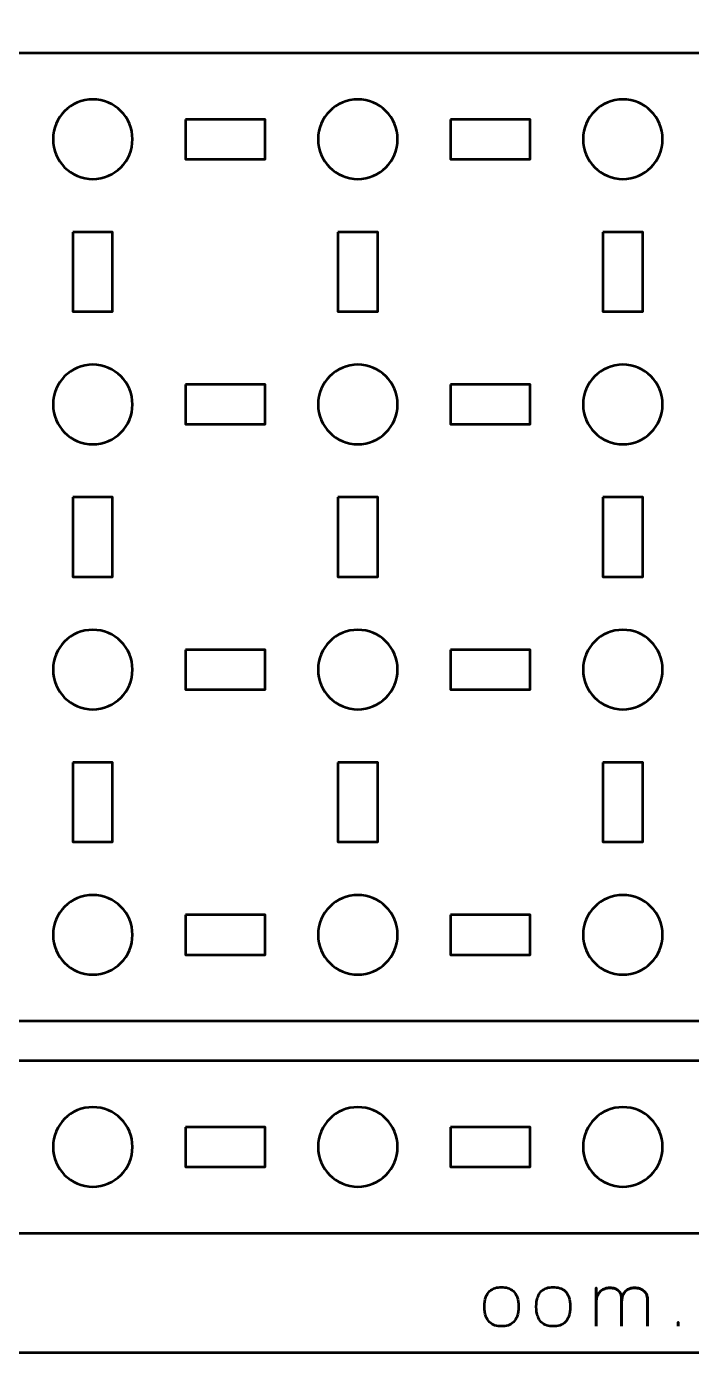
# Model space of a CAD drawing. Header units: centimetres. Extents: x -21 to 0, y -29.7 to 0.
# Drawn here: x -10 to -4.98, y -29.7 to -19.7 of the extents above; entities that cross this region are included whole.
import ezdxf

# ---------------------------------------------------------------- set-up
doc = ezdxf.new("R2010")
doc.units = ezdxf.units.CM
doc.header["$MEASUREMENT"] = 0
doc.layers.add('Layer 1', color=7, linetype='Continuous')

msp = doc.modelspace()

# ---------------------------------------------------------------- linework, layer by layer
at = {"layer": 'Layer 1', "color": 22, "lineweight": 53}
msp.add_open_spline([(-21.00003, -29.19996), (-21.00003, -29.19996), (-21.00003, -0.49992), (-21.00003, -0.49992), (-21.00003, -0.49992), (-21.00003, -0.22295), (-20.77694, 0.00004), (-20.49994, 0.00004), (-20.49994, 0.00004), (-20.49994, 0.00004), (-0.50008, 0.00004), (-0.50008, 0.00004), (-0.50008, 0.00004), (-0.22294, 0.00004), (0.00002, -0.22295), (0.00002, -0.49992), (0.00002, -0.49992), (0.00002, -0.49992), (0.00002, -29.19996), (0.00002, -29.19996), (0.00002, -29.19996), (0.00002, -29.47696), (-0.22294, -29.70005), (-0.50008, -29.70005), (-0.50008, -29.70005), (-0.50008, -29.70005), (-20.49994, -29.70005), (-20.49994, -29.70005), (-20.49994, -29.70005), (-20.77694, -29.70005), (-21.00003, -29.47696), (-21.00003, -29.19996)], degree=3, knots=[0, 0, 0, 0, 0.125, 0.125, 0.125, 0.125, 0.25, 0.25, 0.25, 0.25, 0.375, 0.375, 0.375, 0.375, 0.5, 0.5, 0.5, 0.5, 0.625, 0.625, 0.625, 0.625, 0.75, 0.75, 0.75, 0.75, 0.875, 0.875, 0.875, 0.875, 1, 1, 1, 1], dxfattribs=at)
at = {"layer": 'Layer 1', "color": 2, "lineweight": 53}
for points in [[(-19.64997, -19.90001), (-19.64997, -19.90001), (-1.35007, -19.90001), (-1.35007, -19.90001), (-1.35007, -19.90001), (-1.07307, -19.90001), (-0.84997, -20.1231), (-0.84997, -20.4001), (-0.84997, -20.4001), (-0.84997, -20.4001), (-0.84997, -26.70007), (-0.84997, -26.70007), (-0.84997, -26.70007), (-0.84997, -26.97704), (-1.07307, -27.20003), (-1.35007, -27.20003), (-1.35007, -27.20003), (-1.35007, -27.20003), (-19.64997, -27.20003), (-19.64997, -27.20003), (-19.64997, -27.20003), (-19.92697, -27.20003), (-20.15006, -26.97704), (-20.15006, -26.70007), (-20.15006, -26.70007), (-20.15006, -26.70007), (-20.15006, -20.4001), (-20.15006, -20.4001), (-20.15006, -20.4001), (-20.15006, -20.1231), (-19.92697, -19.90001), (-19.64997, -19.90001)], [(-19.65, -27.50001), (-19.65, -27.50001), (-1.35007, -27.50001), (-1.35007, -27.50001), (-1.35007, -27.50001), (-1.07307, -27.50001), (-0.84997, -27.7231), (-0.84997, -28.0001), (-0.84997, -28.0001), (-0.84997, -28.0001), (-0.84997, -28.30011), (-0.84997, -28.30011), (-0.84997, -28.30011), (-0.84997, -28.57707), (-1.07307, -28.80003), (-1.35007, -28.80003), (-1.35007, -28.80003), (-1.35007, -28.80003), (-19.65, -28.80003), (-19.65, -28.80003), (-19.65, -28.80003), (-19.927, -28.80003), (-20.15009, -28.57707), (-20.15009, -28.30011), (-20.15009, -28.30011), (-20.15009, -28.30011), (-20.15009, -28.0001), (-20.15009, -28.0001), (-20.15009, -28.0001), (-20.15009, -27.7231), (-19.927, -27.50001), (-19.65, -27.50001)]]:
    msp.add_open_spline(points, degree=3, knots=[0, 0, 0, 0, 0.125, 0.125, 0.125, 0.125, 0.25, 0.25, 0.25, 0.25, 0.375, 0.375, 0.375, 0.375, 0.5, 0.5, 0.5, 0.5, 0.625, 0.625, 0.625, 0.625, 0.75, 0.75, 0.75, 0.75, 0.875, 0.875, 0.875, 0.875, 1, 1, 1, 1], dxfattribs=at)
at = {"layer": 'Layer 1', "lineweight": 53}
for points in [[(-9.20007, -20.55004), (-9.20007, -20.71581), (-9.3344, -20.85004), (-9.50003, -20.85004), (-9.50003, -20.85004), (-9.66569, -20.85004), (-9.80003, -20.71581), (-9.80003, -20.55004), (-9.80003, -20.55004), (-9.80003, -20.38437), (-9.66569, -20.25003), (-9.50003, -20.25003), (-9.50003, -20.25003), (-9.3344, -20.25003), (-9.20007, -20.38437), (-9.20007, -20.55004)], [(-7.19996, -20.55004), (-7.19996, -20.71581), (-7.33434, -20.85004), (-7.49997, -20.85004), (-7.49997, -20.85004), (-7.66574, -20.85004), (-7.79997, -20.71581), (-7.79997, -20.55004), (-7.79997, -20.55004), (-7.79997, -20.38437), (-7.66574, -20.25003), (-7.49997, -20.25003), (-7.49997, -20.25003), (-7.33434, -20.25003), (-7.19996, -20.38437), (-7.19996, -20.55004)], [(-5.20003, -20.55004), (-5.20003, -20.71581), (-5.33437, -20.85004), (-5.50003, -20.85004), (-5.50003, -20.85004), (-5.66566, -20.85004), (-5.80004, -20.71581), (-5.80004, -20.55004), (-5.80004, -20.55004), (-5.80004, -20.38437), (-5.66566, -20.25003), (-5.50003, -20.25003), (-5.50003, -20.25003), (-5.33437, -20.25003), (-5.20003, -20.38437), (-5.20003, -20.55004)], [(-8.80002, -20.4001), (-8.80002, -20.4001), (-8.20002, -20.4001), (-8.20002, -20.4001), (-8.20002, -20.4001), (-8.20002, -20.4001), (-8.20002, -20.70011), (-8.20002, -20.70011), (-8.20002, -20.70011), (-8.20002, -20.70011), (-8.80002, -20.70011), (-8.80002, -20.70011), (-8.80002, -20.70011), (-8.80002, -20.70011), (-8.80002, -20.4001), (-8.80002, -20.4001)], [(-6.80006, -20.4001), (-6.80006, -20.4001), (-6.20005, -20.4001), (-6.20005, -20.4001), (-6.20005, -20.4001), (-6.20005, -20.4001), (-6.20005, -20.70011), (-6.20005, -20.70011), (-6.20005, -20.70011), (-6.20005, -20.70011), (-6.80006, -20.70011), (-6.80006, -20.70011), (-6.80006, -20.70011), (-6.80006, -20.70011), (-6.80006, -20.4001), (-6.80006, -20.4001)], [(-9.64996, -21.25005), (-9.64996, -21.25005), (-9.34996, -21.25005), (-9.34996, -21.25005), (-9.34996, -21.25005), (-9.34996, -21.25005), (-9.34996, -21.85006), (-9.34996, -21.85006), (-9.34996, -21.85006), (-9.34996, -21.85006), (-9.64996, -21.85006), (-9.64996, -21.85006), (-9.64996, -21.85006), (-9.64996, -21.85006), (-9.64996, -21.25005), (-9.64996, -21.25005)], [(-7.65004, -21.25005), (-7.65004, -21.25005), (-7.35004, -21.25005), (-7.35004, -21.25005), (-7.35004, -21.25005), (-7.35004, -21.25005), (-7.35004, -21.85006), (-7.35004, -21.85006), (-7.35004, -21.85006), (-7.35004, -21.85006), (-7.65004, -21.85006), (-7.65004, -21.85006), (-7.65004, -21.85006), (-7.65004, -21.85006), (-7.65004, -21.25005), (-7.65004, -21.25005)], [(-5.65011, -21.25005), (-5.65011, -21.25005), (-5.3501, -21.25005), (-5.3501, -21.25005), (-5.3501, -21.25005), (-5.3501, -21.25005), (-5.3501, -21.85006), (-5.3501, -21.85006), (-5.3501, -21.85006), (-5.3501, -21.85006), (-5.65011, -21.85006), (-5.65011, -21.85006), (-5.65011, -21.85006), (-5.65011, -21.85006), (-5.65011, -21.25005), (-5.65011, -21.25005)], [(-9.20007, -22.55011), (-9.20007, -22.71574), (-9.3344, -22.85011), (-9.50003, -22.85011), (-9.50003, -22.85011), (-9.66569, -22.85011), (-9.80003, -22.71574), (-9.80003, -22.55011), (-9.80003, -22.55011), (-9.80003, -22.38434), (-9.66569, -22.25011), (-9.50003, -22.25011), (-9.50003, -22.25011), (-9.3344, -22.25011), (-9.20007, -22.38434), (-9.20007, -22.55011)], [(-7.19996, -22.55011), (-7.19996, -22.71574), (-7.33434, -22.85011), (-7.49997, -22.85011), (-7.49997, -22.85011), (-7.66574, -22.85011), (-7.79997, -22.71574), (-7.79997, -22.55011), (-7.79997, -22.55011), (-7.79997, -22.38434), (-7.66574, -22.25011), (-7.49997, -22.25011), (-7.49997, -22.25011), (-7.33434, -22.25011), (-7.19996, -22.38434), (-7.19996, -22.55011)], [(-5.20003, -22.55011), (-5.20003, -22.71574), (-5.33437, -22.85011), (-5.50003, -22.85011), (-5.50003, -22.85011), (-5.66566, -22.85011), (-5.80004, -22.71574), (-5.80004, -22.55011), (-5.80004, -22.55011), (-5.80004, -22.38434), (-5.66566, -22.25011), (-5.50003, -22.25011), (-5.50003, -22.25011), (-5.33437, -22.25011), (-5.20003, -22.38434), (-5.20003, -22.55011)], [(-8.80002, -22.40004), (-8.80002, -22.40004), (-8.20002, -22.40004), (-8.20002, -22.40004), (-8.20002, -22.40004), (-8.20002, -22.40004), (-8.20002, -22.70004), (-8.20002, -22.70004), (-8.20002, -22.70004), (-8.20002, -22.70004), (-8.80002, -22.70004), (-8.80002, -22.70004), (-8.80002, -22.70004), (-8.80002, -22.70004), (-8.80002, -22.40004), (-8.80002, -22.40004)], [(-6.80006, -22.40004), (-6.80006, -22.40004), (-6.20005, -22.40004), (-6.20005, -22.40004), (-6.20005, -22.40004), (-6.20005, -22.40004), (-6.20005, -22.70004), (-6.20005, -22.70004), (-6.20005, -22.70004), (-6.20005, -22.70004), (-6.80006, -22.70004), (-6.80006, -22.70004), (-6.80006, -22.70004), (-6.80006, -22.70004), (-6.80006, -22.40004), (-6.80006, -22.40004)], [(-9.64996, -23.25002), (-9.64996, -23.25002), (-9.34996, -23.25002), (-9.34996, -23.25002), (-9.34996, -23.25002), (-9.34996, -23.25002), (-9.34996, -23.85001), (-9.34996, -23.85001), (-9.34996, -23.85001), (-9.34996, -23.85001), (-9.64996, -23.85001), (-9.64996, -23.85001), (-9.64996, -23.85001), (-9.64996, -23.85001), (-9.64996, -23.25002), (-9.64996, -23.25002)], [(-7.65004, -23.25002), (-7.65004, -23.25002), (-7.35004, -23.25002), (-7.35004, -23.25002), (-7.35004, -23.25002), (-7.35004, -23.25002), (-7.35004, -23.85001), (-7.35004, -23.85001), (-7.35004, -23.85001), (-7.35004, -23.85001), (-7.65004, -23.85001), (-7.65004, -23.85001), (-7.65004, -23.85001), (-7.65004, -23.85001), (-7.65004, -23.25002), (-7.65004, -23.25002)], [(-5.65011, -23.25002), (-5.65011, -23.25002), (-5.3501, -23.25002), (-5.3501, -23.25002), (-5.3501, -23.25002), (-5.3501, -23.25002), (-5.3501, -23.85001), (-5.3501, -23.85001), (-5.3501, -23.85001), (-5.3501, -23.85001), (-5.65011, -23.85001), (-5.65011, -23.85001), (-5.65011, -23.85001), (-5.65011, -23.85001), (-5.65011, -23.25002), (-5.65011, -23.25002)], [(-9.20007, -24.55003), (-9.20007, -24.7157), (-9.3344, -24.85003), (-9.50003, -24.85003), (-9.50003, -24.85003), (-9.66569, -24.85003), (-9.80003, -24.7157), (-9.80003, -24.55003), (-9.80003, -24.55003), (-9.80003, -24.3844), (-9.66569, -24.25003), (-9.50003, -24.25003), (-9.50003, -24.25003), (-9.3344, -24.25003), (-9.20007, -24.3844), (-9.20007, -24.55003)], [(-7.19996, -24.55003), (-7.19996, -24.7157), (-7.33434, -24.85003), (-7.49997, -24.85003), (-7.49997, -24.85003), (-7.66574, -24.85003), (-7.79997, -24.7157), (-7.79997, -24.55003), (-7.79997, -24.55003), (-7.79997, -24.3844), (-7.66574, -24.25003), (-7.49997, -24.25003), (-7.49997, -24.25003), (-7.33434, -24.25003), (-7.19996, -24.3844), (-7.19996, -24.55003)], [(-5.20003, -24.55003), (-5.20003, -24.7157), (-5.33437, -24.85003), (-5.50003, -24.85003), (-5.50003, -24.85003), (-5.66566, -24.85003), (-5.80004, -24.7157), (-5.80004, -24.55003), (-5.80004, -24.55003), (-5.80004, -24.3844), (-5.66566, -24.25003), (-5.50003, -24.25003), (-5.50003, -24.25003), (-5.33437, -24.25003), (-5.20003, -24.3844), (-5.20003, -24.55003)], [(-8.80002, -24.39996), (-8.80002, -24.39996), (-8.20002, -24.39996), (-8.20002, -24.39996), (-8.20002, -24.39996), (-8.20002, -24.39996), (-8.20002, -24.69996), (-8.20002, -24.69996), (-8.20002, -24.69996), (-8.20002, -24.69996), (-8.80002, -24.69996), (-8.80002, -24.69996), (-8.80002, -24.69996), (-8.80002, -24.69996), (-8.80002, -24.39996), (-8.80002, -24.39996)], [(-6.80006, -24.39996), (-6.80006, -24.39996), (-6.20005, -24.39996), (-6.20005, -24.39996), (-6.20005, -24.39996), (-6.20005, -24.39996), (-6.20005, -24.69996), (-6.20005, -24.69996), (-6.20005, -24.69996), (-6.20005, -24.69996), (-6.80006, -24.69996), (-6.80006, -24.69996), (-6.80006, -24.69996), (-6.80006, -24.69996), (-6.80006, -24.39996), (-6.80006, -24.39996)], [(-9.64996, -25.25008), (-9.64996, -25.25008), (-9.34996, -25.25008), (-9.34996, -25.25008), (-9.34996, -25.25008), (-9.34996, -25.25008), (-9.34996, -25.85009), (-9.34996, -25.85009), (-9.34996, -25.85009), (-9.34996, -25.85009), (-9.64996, -25.85009), (-9.64996, -25.85009), (-9.64996, -25.85009), (-9.64996, -25.85009), (-9.64996, -25.25008), (-9.64996, -25.25008)], [(-7.65004, -25.25008), (-7.65004, -25.25008), (-7.35004, -25.25008), (-7.35004, -25.25008), (-7.35004, -25.25008), (-7.35004, -25.25008), (-7.35004, -25.85009), (-7.35004, -25.85009), (-7.35004, -25.85009), (-7.35004, -25.85009), (-7.65004, -25.85009), (-7.65004, -25.85009), (-7.65004, -25.85009), (-7.65004, -25.85009), (-7.65004, -25.25008), (-7.65004, -25.25008)], [(-5.65011, -25.25008), (-5.65011, -25.25008), (-5.3501, -25.25008), (-5.3501, -25.25008), (-5.3501, -25.25008), (-5.3501, -25.25008), (-5.3501, -25.85009), (-5.3501, -25.85009), (-5.3501, -25.85009), (-5.3501, -25.85009), (-5.65011, -25.85009), (-5.65011, -25.85009), (-5.65011, -25.85009), (-5.65011, -25.85009), (-5.65011, -25.25008), (-5.65011, -25.25008)], [(-9.20007, -26.55), (-9.20007, -26.71577), (-9.3344, -26.85), (-9.50003, -26.85), (-9.50003, -26.85), (-9.66569, -26.85), (-9.80003, -26.71577), (-9.80003, -26.55), (-9.80003, -26.55), (-9.80003, -26.38433), (-9.66569, -26.25), (-9.50003, -26.25), (-9.50003, -26.25), (-9.3344, -26.25), (-9.20007, -26.38433), (-9.20007, -26.55)], [(-7.19996, -26.55), (-7.19996, -26.71577), (-7.33434, -26.85), (-7.49997, -26.85), (-7.49997, -26.85), (-7.66574, -26.85), (-7.79997, -26.71577), (-7.79997, -26.55), (-7.79997, -26.55), (-7.79997, -26.38433), (-7.66574, -26.25), (-7.49997, -26.25), (-7.49997, -26.25), (-7.33434, -26.25), (-7.19996, -26.38433), (-7.19996, -26.55)], [(-5.20003, -26.55), (-5.20003, -26.71577), (-5.33437, -26.85), (-5.50003, -26.85), (-5.50003, -26.85), (-5.66566, -26.85), (-5.80004, -26.71577), (-5.80004, -26.55), (-5.80004, -26.55), (-5.80004, -26.38433), (-5.66566, -26.25), (-5.50003, -26.25), (-5.50003, -26.25), (-5.33437, -26.25), (-5.20003, -26.38433), (-5.20003, -26.55)], [(-8.80002, -26.40007), (-8.80002, -26.40007), (-8.20002, -26.40007), (-8.20002, -26.40007), (-8.20002, -26.40007), (-8.20002, -26.40007), (-8.20002, -26.70007), (-8.20002, -26.70007), (-8.20002, -26.70007), (-8.20002, -26.70007), (-8.80002, -26.70007), (-8.80002, -26.70007), (-8.80002, -26.70007), (-8.80002, -26.70007), (-8.80002, -26.40007), (-8.80002, -26.40007)], [(-6.80006, -26.40007), (-6.80006, -26.40007), (-6.20005, -26.40007), (-6.20005, -26.40007), (-6.20005, -26.40007), (-6.20005, -26.40007), (-6.20005, -26.70007), (-6.20005, -26.70007), (-6.20005, -26.70007), (-6.20005, -26.70007), (-6.80006, -26.70007), (-6.80006, -26.70007), (-6.80006, -26.70007), (-6.80006, -26.70007), (-6.80006, -26.40007), (-6.80006, -26.40007)], [(-9.20008, -28.15003), (-9.20008, -28.31581), (-9.33442, -28.45004), (-9.50005, -28.45004), (-9.50005, -28.45004), (-9.66571, -28.45004), (-9.80005, -28.31581), (-9.80005, -28.15003), (-9.80005, -28.15003), (-9.80005, -27.98437), (-9.66571, -27.85003), (-9.50005, -27.85003), (-9.50005, -27.85003), (-9.33442, -27.85003), (-9.20008, -27.98437), (-9.20008, -28.15003)], [(-7.19997, -28.15003), (-7.19997, -28.31581), (-7.33435, -28.45004), (-7.49998, -28.45004), (-7.49998, -28.45004), (-7.66575, -28.45004), (-7.79998, -28.31581), (-7.79998, -28.15003), (-7.79998, -28.15003), (-7.79998, -27.98437), (-7.66575, -27.85003), (-7.49998, -27.85003), (-7.49998, -27.85003), (-7.33435, -27.85003), (-7.19997, -27.98437), (-7.19997, -28.15003)], [(-5.20004, -28.15003), (-5.20004, -28.31581), (-5.33438, -28.45004), (-5.50004, -28.45004), (-5.50004, -28.45004), (-5.66567, -28.45004), (-5.80005, -28.31581), (-5.80005, -28.15003), (-5.80005, -28.15003), (-5.80005, -27.98437), (-5.66567, -27.85003), (-5.50004, -27.85003), (-5.50004, -27.85003), (-5.33438, -27.85003), (-5.20004, -27.98437), (-5.20004, -28.15003)], [(-8.80003, -28.0001), (-8.80003, -28.0001), (-8.20003, -28.0001), (-8.20003, -28.0001), (-8.20003, -28.0001), (-8.20003, -28.0001), (-8.20003, -28.30011), (-8.20003, -28.30011), (-8.20003, -28.30011), (-8.20003, -28.30011), (-8.80003, -28.30011), (-8.80003, -28.30011), (-8.80003, -28.30011), (-8.80003, -28.30011), (-8.80003, -28.0001), (-8.80003, -28.0001)], [(-6.80007, -28.0001), (-6.80007, -28.0001), (-6.20006, -28.0001), (-6.20006, -28.0001), (-6.20006, -28.0001), (-6.20006, -28.0001), (-6.20006, -28.30011), (-6.20006, -28.30011), (-6.20006, -28.30011), (-6.20006, -28.30011), (-6.80007, -28.30011), (-6.80007, -28.30011), (-6.80007, -28.30011), (-6.80007, -28.30011), (-6.80007, -28.0001), (-6.80007, -28.0001)]]:
    msp.add_open_spline(points, degree=3, knots=[0, 0, 0, 0, 0.25, 0.25, 0.25, 0.25, 0.5, 0.5, 0.5, 0.5, 0.75, 0.75, 0.75, 0.75, 1, 1, 1, 1], dxfattribs=at)
at = {"layer": 'Layer 1', "color": 30, "lineweight": 53}
for points, knots in [([(-6.41595, -29.50247), (-6.39817, -29.50256), (-6.38162, -29.50031), (-6.36619, -29.49551), (-6.36619, -29.49551), (-6.35076, -29.49071), (-6.33712, -29.48271), (-6.32545, -29.47152), (-6.32545, -29.47152), (-6.31369, -29.46033), (-6.30457, -29.44518), (-6.29789, -29.42599), (-6.29789, -29.42599), (-6.29131, -29.40689), (-6.28792, -29.38309), (-6.28782, -29.35459), (-6.28782, -29.35459), (-6.28792, -29.32618), (-6.29131, -29.30247), (-6.29789, -29.28347), (-6.29789, -29.28347), (-6.30457, -29.26446), (-6.31369, -29.24932), (-6.32545, -29.23812), (-6.32545, -29.23812), (-6.33712, -29.22702), (-6.35076, -29.21903), (-6.36619, -29.21423), (-6.36619, -29.21423), (-6.38162, -29.20943), (-6.39817, -29.20717), (-6.41595, -29.20727), (-6.41595, -29.20727), (-6.43354, -29.20717), (-6.4501, -29.20943), (-6.46553, -29.21423), (-6.46553, -29.21423), (-6.48096, -29.21903), (-6.4945, -29.22702), (-6.50626, -29.23812), (-6.50626, -29.23812), (-6.51802, -29.24932), (-6.52724, -29.26446), (-6.53392, -29.28347), (-6.53392, -29.28347), (-6.5406, -29.30247), (-6.54399, -29.32618), (-6.54408, -29.35459), (-6.54408, -29.35459), (-6.54399, -29.38309), (-6.5406, -29.40689), (-6.53392, -29.42599), (-6.53392, -29.42599), (-6.52724, -29.44518), (-6.51802, -29.46033), (-6.50626, -29.47152), (-6.50626, -29.47152), (-6.4945, -29.48271), (-6.48096, -29.49071), (-6.46553, -29.49551), (-6.46553, -29.49551), (-6.4501, -29.50031), (-6.43354, -29.50256), (-6.41595, -29.50247)], [0, 0, 0, 0, 0.0625, 0.0625, 0.0625, 0.0625, 0.125, 0.125, 0.125, 0.125, 0.1875, 0.1875, 0.1875, 0.1875, 0.25, 0.25, 0.25, 0.25, 0.3125, 0.3125, 0.3125, 0.3125, 0.375, 0.375, 0.375, 0.375, 0.4375, 0.4375, 0.4375, 0.4375, 0.5, 0.5, 0.5, 0.5, 0.5625, 0.5625, 0.5625, 0.5625, 0.625, 0.625, 0.625, 0.625, 0.6875, 0.6875, 0.6875, 0.6875, 0.75, 0.75, 0.75, 0.75, 0.8125, 0.8125, 0.8125, 0.8125, 0.875, 0.875, 0.875, 0.875, 0.9375, 0.9375, 0.9375, 0.9375, 1, 1, 1, 1]), ([(-6.41595, -29.50247), (-6.39817, -29.50256), (-6.38162, -29.50031), (-6.36619, -29.49551), (-6.36619, -29.49551), (-6.35076, -29.49071), (-6.33712, -29.48271), (-6.32545, -29.47152), (-6.32545, -29.47152), (-6.31369, -29.46033), (-6.30457, -29.44518), (-6.29789, -29.42599), (-6.29789, -29.42599), (-6.29131, -29.40689), (-6.28792, -29.38309), (-6.28782, -29.35459), (-6.28782, -29.35459), (-6.28792, -29.32618), (-6.29131, -29.30247), (-6.29789, -29.28347), (-6.29789, -29.28347), (-6.30457, -29.26446), (-6.31369, -29.24932), (-6.32545, -29.23812), (-6.32545, -29.23812), (-6.33712, -29.22702), (-6.35076, -29.21903), (-6.36619, -29.21423), (-6.36619, -29.21423), (-6.38162, -29.20943), (-6.39817, -29.20717), (-6.41595, -29.20727), (-6.41595, -29.20727), (-6.43354, -29.20717), (-6.4501, -29.20943), (-6.46553, -29.21423), (-6.46553, -29.21423), (-6.48096, -29.21903), (-6.4945, -29.22702), (-6.50626, -29.23812), (-6.50626, -29.23812), (-6.51802, -29.24932), (-6.52724, -29.26446), (-6.53392, -29.28347), (-6.53392, -29.28347), (-6.5406, -29.30247), (-6.54399, -29.32618), (-6.54408, -29.35459), (-6.54408, -29.35459), (-6.54399, -29.38309), (-6.5406, -29.40689), (-6.53392, -29.42599), (-6.53392, -29.42599), (-6.52724, -29.44518), (-6.51802, -29.46033), (-6.50626, -29.47152), (-6.50626, -29.47152), (-6.4945, -29.48271), (-6.48096, -29.49071), (-6.46553, -29.49551), (-6.46553, -29.49551), (-6.4501, -29.50031), (-6.43354, -29.50256), (-6.41595, -29.50247)], [0, 0, 0, 0, 0.0625, 0.0625, 0.0625, 0.0625, 0.125, 0.125, 0.125, 0.125, 0.1875, 0.1875, 0.1875, 0.1875, 0.25, 0.25, 0.25, 0.25, 0.3125, 0.3125, 0.3125, 0.3125, 0.375, 0.375, 0.375, 0.375, 0.4375, 0.4375, 0.4375, 0.4375, 0.5, 0.5, 0.5, 0.5, 0.5625, 0.5625, 0.5625, 0.5625, 0.625, 0.625, 0.625, 0.625, 0.6875, 0.6875, 0.6875, 0.6875, 0.75, 0.75, 0.75, 0.75, 0.8125, 0.8125, 0.8125, 0.8125, 0.875, 0.875, 0.875, 0.875, 0.9375, 0.9375, 0.9375, 0.9375, 1, 1, 1, 1]), ([(-6.02536, -29.50247), (-6.00758, -29.50256), (-5.99103, -29.50031), (-5.9756, -29.49551), (-5.9756, -29.49551), (-5.96017, -29.49071), (-5.94653, -29.48271), (-5.93486, -29.47152), (-5.93486, -29.47152), (-5.9231, -29.46033), (-5.91398, -29.44518), (-5.9073, -29.42599), (-5.9073, -29.42599), (-5.90072, -29.40689), (-5.89733, -29.38309), (-5.89723, -29.35459), (-5.89723, -29.35459), (-5.89733, -29.32618), (-5.90072, -29.30247), (-5.9073, -29.28347), (-5.9073, -29.28347), (-5.91398, -29.26446), (-5.9231, -29.24932), (-5.93486, -29.23812), (-5.93486, -29.23812), (-5.94653, -29.22702), (-5.96017, -29.21903), (-5.9756, -29.21423), (-5.9756, -29.21423), (-5.99103, -29.20943), (-6.00758, -29.20717), (-6.02536, -29.20727), (-6.02536, -29.20727), (-6.04295, -29.20717), (-6.05951, -29.20943), (-6.07494, -29.21423), (-6.07494, -29.21423), (-6.09037, -29.21903), (-6.10391, -29.22702), (-6.11567, -29.23812), (-6.11567, -29.23812), (-6.12743, -29.24932), (-6.13665, -29.26446), (-6.14333, -29.28347), (-6.14333, -29.28347), (-6.15001, -29.30247), (-6.1534, -29.32618), (-6.15349, -29.35459), (-6.15349, -29.35459), (-6.1534, -29.38309), (-6.15001, -29.40689), (-6.14333, -29.42599), (-6.14333, -29.42599), (-6.13665, -29.44518), (-6.12743, -29.46033), (-6.11567, -29.47152), (-6.11567, -29.47152), (-6.10391, -29.48271), (-6.09037, -29.49071), (-6.07494, -29.49551), (-6.07494, -29.49551), (-6.05951, -29.50031), (-6.04295, -29.50256), (-6.02536, -29.50247)], [0, 0, 0, 0, 0.0625, 0.0625, 0.0625, 0.0625, 0.125, 0.125, 0.125, 0.125, 0.1875, 0.1875, 0.1875, 0.1875, 0.25, 0.25, 0.25, 0.25, 0.3125, 0.3125, 0.3125, 0.3125, 0.375, 0.375, 0.375, 0.375, 0.4375, 0.4375, 0.4375, 0.4375, 0.5, 0.5, 0.5, 0.5, 0.5625, 0.5625, 0.5625, 0.5625, 0.625, 0.625, 0.625, 0.625, 0.6875, 0.6875, 0.6875, 0.6875, 0.75, 0.75, 0.75, 0.75, 0.8125, 0.8125, 0.8125, 0.8125, 0.875, 0.875, 0.875, 0.875, 0.9375, 0.9375, 0.9375, 0.9375, 1, 1, 1, 1]), ([(-6.02536, -29.50247), (-6.00758, -29.50256), (-5.99103, -29.50031), (-5.9756, -29.49551), (-5.9756, -29.49551), (-5.96017, -29.49071), (-5.94653, -29.48271), (-5.93486, -29.47152), (-5.93486, -29.47152), (-5.9231, -29.46033), (-5.91398, -29.44518), (-5.9073, -29.42599), (-5.9073, -29.42599), (-5.90072, -29.40689), (-5.89733, -29.38309), (-5.89723, -29.35459), (-5.89723, -29.35459), (-5.89733, -29.32618), (-5.90072, -29.30247), (-5.9073, -29.28347), (-5.9073, -29.28347), (-5.91398, -29.26446), (-5.9231, -29.24932), (-5.93486, -29.23812), (-5.93486, -29.23812), (-5.94653, -29.22702), (-5.96017, -29.21903), (-5.9756, -29.21423), (-5.9756, -29.21423), (-5.99103, -29.20943), (-6.00758, -29.20717), (-6.02536, -29.20727), (-6.02536, -29.20727), (-6.04295, -29.20717), (-6.05951, -29.20943), (-6.07494, -29.21423), (-6.07494, -29.21423), (-6.09037, -29.21903), (-6.10391, -29.22702), (-6.11567, -29.23812), (-6.11567, -29.23812), (-6.12743, -29.24932), (-6.13665, -29.26446), (-6.14333, -29.28347), (-6.14333, -29.28347), (-6.15001, -29.30247), (-6.1534, -29.32618), (-6.15349, -29.35459), (-6.15349, -29.35459), (-6.1534, -29.38309), (-6.15001, -29.40689), (-6.14333, -29.42599), (-6.14333, -29.42599), (-6.13665, -29.44518), (-6.12743, -29.46033), (-6.11567, -29.47152), (-6.11567, -29.47152), (-6.10391, -29.48271), (-6.09037, -29.49071), (-6.07494, -29.49551), (-6.07494, -29.49551), (-6.05951, -29.50031), (-6.04295, -29.50256), (-6.02536, -29.50247)], [0, 0, 0, 0, 0.0625, 0.0625, 0.0625, 0.0625, 0.125, 0.125, 0.125, 0.125, 0.1875, 0.1875, 0.1875, 0.1875, 0.25, 0.25, 0.25, 0.25, 0.3125, 0.3125, 0.3125, 0.3125, 0.375, 0.375, 0.375, 0.375, 0.4375, 0.4375, 0.4375, 0.4375, 0.5, 0.5, 0.5, 0.5, 0.5625, 0.5625, 0.5625, 0.5625, 0.625, 0.625, 0.625, 0.625, 0.6875, 0.6875, 0.6875, 0.6875, 0.75, 0.75, 0.75, 0.75, 0.8125, 0.8125, 0.8125, 0.8125, 0.875, 0.875, 0.875, 0.875, 0.9375, 0.9375, 0.9375, 0.9375, 1, 1, 1, 1]), ([(-5.50947, -29.50247), (-5.50947, -29.50238), (-5.50947, -29.49965), (-5.50947, -29.49429), (-5.50947, -29.49429), (-5.50947, -29.48902), (-5.50947, -29.48177), (-5.50947, -29.47265), (-5.50947, -29.47265), (-5.50947, -29.46343), (-5.50947, -29.45308), (-5.50947, -29.44142), (-5.50947, -29.44142), (-5.50947, -29.42985), (-5.50947, -29.41771), (-5.50947, -29.40492), (-5.50947, -29.40492), (-5.50947, -29.39222), (-5.50947, -29.3797), (-5.50947, -29.36729), (-5.50947, -29.36729), (-5.50947, -29.35487), (-5.50947, -29.3432), (-5.50947, -29.33248), (-5.50947, -29.33248), (-5.50947, -29.32166), (-5.50947, -29.31244), (-5.50947, -29.30463), (-5.50947, -29.30463), (-5.50947, -29.29692), (-5.50947, -29.29137), (-5.50947, -29.28798), (-5.50947, -29.28798), (-5.50937, -29.28271), (-5.51022, -29.27679), (-5.51182, -29.2703), (-5.51182, -29.2703), (-5.51342, -29.26371), (-5.51615, -29.25713), (-5.52, -29.25054), (-5.52, -29.25054), (-5.52386, -29.24386), (-5.52922, -29.23775), (-5.5359, -29.2321), (-5.5359, -29.2321), (-5.54267, -29.22646), (-5.55114, -29.22194), (-5.5613, -29.21846), (-5.5613, -29.21846), (-5.57156, -29.21498), (-5.58378, -29.2131), (-5.59808, -29.21291), (-5.59808, -29.21291), (-5.61238, -29.21291), (-5.62518, -29.21489), (-5.63637, -29.21884), (-5.63637, -29.21884), (-5.64766, -29.22288), (-5.65735, -29.22843), (-5.66563, -29.23549), (-5.66563, -29.23549), (-5.67381, -29.24255), (-5.68068, -29.25064), (-5.68604, -29.25985), (-5.68604, -29.25985), (-5.6914, -29.26898), (-5.69536, -29.27867), (-5.69799, -29.28902), (-5.69799, -29.28902), (-5.70062, -29.29927), (-5.70194, -29.30971), (-5.70194, -29.32016), (-5.70194, -29.32016), (-5.70194, -29.30971), (-5.70062, -29.29927), (-5.69799, -29.28902), (-5.69799, -29.28902), (-5.69536, -29.27867), (-5.6914, -29.26898), (-5.68604, -29.25985), (-5.68604, -29.25985), (-5.68068, -29.25064), (-5.67381, -29.24255), (-5.66563, -29.23549), (-5.66563, -29.23549), (-5.65735, -29.22843), (-5.64766, -29.22288), (-5.63637, -29.21884), (-5.63637, -29.21884), (-5.62518, -29.21489), (-5.61238, -29.21291), (-5.59808, -29.21291), (-5.59808, -29.21291), (-5.58378, -29.2131), (-5.57156, -29.21498), (-5.5613, -29.21846), (-5.5613, -29.21846), (-5.55114, -29.22194), (-5.54267, -29.22646), (-5.5359, -29.2321), (-5.5359, -29.2321), (-5.52922, -29.23775), (-5.52386, -29.24386), (-5.52, -29.25054), (-5.52, -29.25054), (-5.51615, -29.25713), (-5.51342, -29.26371), (-5.51182, -29.2703), (-5.51182, -29.2703), (-5.51022, -29.27679), (-5.50937, -29.28271), (-5.50947, -29.28798), (-5.50947, -29.28798), (-5.50947, -29.29137), (-5.50947, -29.29692), (-5.50947, -29.30463), (-5.50947, -29.30463), (-5.50947, -29.31244), (-5.50947, -29.32166), (-5.50947, -29.33248), (-5.50947, -29.33248), (-5.50947, -29.3432), (-5.50947, -29.35487), (-5.50947, -29.36729), (-5.50947, -29.36729), (-5.50947, -29.3797), (-5.50947, -29.39222), (-5.50947, -29.40492), (-5.50947, -29.40492), (-5.50947, -29.41771), (-5.50947, -29.42985), (-5.50947, -29.44142), (-5.50947, -29.44142), (-5.50947, -29.45308), (-5.50947, -29.46343), (-5.50947, -29.47265), (-5.50947, -29.47265), (-5.50947, -29.48177), (-5.50947, -29.48902), (-5.50947, -29.49429), (-5.50947, -29.49429), (-5.50947, -29.49965), (-5.50947, -29.50238), (-5.50947, -29.50247)], [0, 0, 0, 0, 0.02777778, 0.02777778, 0.02777778, 0.02777778, 0.05555556, 0.05555556, 0.05555556, 0.05555556, 0.08333333, 0.08333333, 0.08333333, 0.08333333, 0.11111111, 0.11111111, 0.11111111, 0.11111111, 0.13888889, 0.13888889, 0.13888889, 0.13888889, 0.16666667, 0.16666667, 0.16666667, 0.16666667, 0.19444444, 0.19444444, 0.19444444, 0.19444444, 0.22222222, 0.22222222, 0.22222222, 0.22222222, 0.25, 0.25, 0.25, 0.25, 0.27777778, 0.27777778, 0.27777778, 0.27777778, 0.30555556, 0.30555556, 0.30555556, 0.30555556, 0.33333333, 0.33333333, 0.33333333, 0.33333333, 0.36111111, 0.36111111, 0.36111111, 0.36111111, 0.38888889, 0.38888889, 0.38888889, 0.38888889, 0.41666667, 0.41666667, 0.41666667, 0.41666667, 0.44444444, 0.44444444, 0.44444444, 0.44444444, 0.47222222, 0.47222222, 0.47222222, 0.47222222, 0.5, 0.5, 0.5, 0.5, 0.52777778, 0.52777778, 0.52777778, 0.52777778, 0.55555556, 0.55555556, 0.55555556, 0.55555556, 0.58333333, 0.58333333, 0.58333333, 0.58333333, 0.61111111, 0.61111111, 0.61111111, 0.61111111, 0.63888889, 0.63888889, 0.63888889, 0.63888889, 0.66666667, 0.66666667, 0.66666667, 0.66666667, 0.69444444, 0.69444444, 0.69444444, 0.69444444, 0.72222222, 0.72222222, 0.72222222, 0.72222222, 0.75, 0.75, 0.75, 0.75, 0.77777778, 0.77777778, 0.77777778, 0.77777778, 0.80555556, 0.80555556, 0.80555556, 0.80555556, 0.83333333, 0.83333333, 0.83333333, 0.83333333, 0.86111111, 0.86111111, 0.86111111, 0.86111111, 0.88888889, 0.88888889, 0.88888889, 0.88888889, 0.91666667, 0.91666667, 0.91666667, 0.91666667, 0.94444444, 0.94444444, 0.94444444, 0.94444444, 0.97222222, 0.97222222, 0.97222222, 0.97222222, 1, 1, 1, 1]), ([(-5.70194, -29.50247), (-5.70194, -29.50247), (-5.70194, -29.21291), (-5.70194, -29.21291), (-5.70194, -29.21291), (-5.70194, -29.21291), (-5.70194, -29.50247), (-5.70194, -29.50247)], [0, 0, 0, 0, 0.5, 0.5, 0.5, 0.5, 1, 1, 1, 1]), ([(-5.3153, -29.50247), (-5.3153, -29.50238), (-5.3153, -29.49965), (-5.3153, -29.49429), (-5.3153, -29.49429), (-5.3153, -29.48902), (-5.3153, -29.48177), (-5.3153, -29.47265), (-5.3153, -29.47265), (-5.3153, -29.46343), (-5.3153, -29.45308), (-5.3153, -29.44142), (-5.3153, -29.44142), (-5.3153, -29.42985), (-5.3153, -29.41771), (-5.3153, -29.40492), (-5.3153, -29.40492), (-5.3153, -29.39222), (-5.3153, -29.3797), (-5.3153, -29.36729), (-5.3153, -29.36729), (-5.3153, -29.35487), (-5.3153, -29.3432), (-5.3153, -29.33248), (-5.3153, -29.33248), (-5.3153, -29.32166), (-5.3153, -29.31244), (-5.3153, -29.30463), (-5.3153, -29.30463), (-5.3153, -29.29692), (-5.3153, -29.29137), (-5.3153, -29.28798), (-5.3153, -29.28798), (-5.3153, -29.28271), (-5.31633, -29.27679), (-5.3185, -29.2703), (-5.3185, -29.2703), (-5.32057, -29.26371), (-5.32395, -29.25713), (-5.32866, -29.25054), (-5.32866, -29.25054), (-5.33327, -29.24386), (-5.33938, -29.23775), (-5.34691, -29.2321), (-5.34691, -29.2321), (-5.35443, -29.22646), (-5.36356, -29.22194), (-5.37428, -29.21846), (-5.37428, -29.21846), (-5.38501, -29.21498), (-5.39752, -29.2131), (-5.41182, -29.21291), (-5.41182, -29.21291), (-5.42612, -29.21291), (-5.43872, -29.21489), (-5.44954, -29.21884), (-5.44954, -29.21884), (-5.46027, -29.22288), (-5.46949, -29.22843), (-5.4772, -29.23549), (-5.4772, -29.23549), (-5.48482, -29.24255), (-5.49093, -29.25064), (-5.49573, -29.25985), (-5.49573, -29.25985), (-5.50053, -29.26898), (-5.50401, -29.27867), (-5.50617, -29.28902), (-5.50617, -29.28902), (-5.50843, -29.29927), (-5.50947, -29.30971), (-5.50947, -29.32016), (-5.50947, -29.32016), (-5.50947, -29.30971), (-5.50843, -29.29927), (-5.50617, -29.28902), (-5.50617, -29.28902), (-5.50401, -29.27867), (-5.50053, -29.26898), (-5.49573, -29.25985), (-5.49573, -29.25985), (-5.49093, -29.25064), (-5.48482, -29.24255), (-5.4772, -29.23549), (-5.4772, -29.23549), (-5.46949, -29.22843), (-5.46027, -29.22288), (-5.44954, -29.21884), (-5.44954, -29.21884), (-5.43872, -29.21489), (-5.42612, -29.21291), (-5.41182, -29.21291), (-5.41182, -29.21291), (-5.39752, -29.2131), (-5.38501, -29.21498), (-5.37428, -29.21846), (-5.37428, -29.21846), (-5.36356, -29.22194), (-5.35443, -29.22646), (-5.34691, -29.2321), (-5.34691, -29.2321), (-5.33938, -29.23775), (-5.33327, -29.24386), (-5.32866, -29.25054), (-5.32866, -29.25054), (-5.32395, -29.25713), (-5.32057, -29.26371), (-5.3185, -29.2703), (-5.3185, -29.2703), (-5.31633, -29.27679), (-5.3153, -29.28271), (-5.3153, -29.28798), (-5.3153, -29.28798), (-5.3153, -29.29137), (-5.3153, -29.29692), (-5.3153, -29.30463), (-5.3153, -29.30463), (-5.3153, -29.31244), (-5.3153, -29.32166), (-5.3153, -29.33248), (-5.3153, -29.33248), (-5.3153, -29.3432), (-5.3153, -29.35487), (-5.3153, -29.36729), (-5.3153, -29.36729), (-5.3153, -29.3797), (-5.3153, -29.39222), (-5.3153, -29.40492), (-5.3153, -29.40492), (-5.3153, -29.41771), (-5.3153, -29.42985), (-5.3153, -29.44142), (-5.3153, -29.44142), (-5.3153, -29.45308), (-5.3153, -29.46343), (-5.3153, -29.47265), (-5.3153, -29.47265), (-5.3153, -29.48177), (-5.3153, -29.48902), (-5.3153, -29.49429), (-5.3153, -29.49429), (-5.3153, -29.49965), (-5.3153, -29.50238), (-5.3153, -29.50247)], [0, 0, 0, 0, 0.02777778, 0.02777778, 0.02777778, 0.02777778, 0.05555556, 0.05555556, 0.05555556, 0.05555556, 0.08333333, 0.08333333, 0.08333333, 0.08333333, 0.11111111, 0.11111111, 0.11111111, 0.11111111, 0.13888889, 0.13888889, 0.13888889, 0.13888889, 0.16666667, 0.16666667, 0.16666667, 0.16666667, 0.19444444, 0.19444444, 0.19444444, 0.19444444, 0.22222222, 0.22222222, 0.22222222, 0.22222222, 0.25, 0.25, 0.25, 0.25, 0.27777778, 0.27777778, 0.27777778, 0.27777778, 0.30555556, 0.30555556, 0.30555556, 0.30555556, 0.33333333, 0.33333333, 0.33333333, 0.33333333, 0.36111111, 0.36111111, 0.36111111, 0.36111111, 0.38888889, 0.38888889, 0.38888889, 0.38888889, 0.41666667, 0.41666667, 0.41666667, 0.41666667, 0.44444444, 0.44444444, 0.44444444, 0.44444444, 0.47222222, 0.47222222, 0.47222222, 0.47222222, 0.5, 0.5, 0.5, 0.5, 0.52777778, 0.52777778, 0.52777778, 0.52777778, 0.55555556, 0.55555556, 0.55555556, 0.55555556, 0.58333333, 0.58333333, 0.58333333, 0.58333333, 0.61111111, 0.61111111, 0.61111111, 0.61111111, 0.63888889, 0.63888889, 0.63888889, 0.63888889, 0.66666667, 0.66666667, 0.66666667, 0.66666667, 0.69444444, 0.69444444, 0.69444444, 0.69444444, 0.72222222, 0.72222222, 0.72222222, 0.72222222, 0.75, 0.75, 0.75, 0.75, 0.77777778, 0.77777778, 0.77777778, 0.77777778, 0.80555556, 0.80555556, 0.80555556, 0.80555556, 0.83333333, 0.83333333, 0.83333333, 0.83333333, 0.86111111, 0.86111111, 0.86111111, 0.86111111, 0.88888889, 0.88888889, 0.88888889, 0.88888889, 0.91666667, 0.91666667, 0.91666667, 0.91666667, 0.94444444, 0.94444444, 0.94444444, 0.94444444, 0.97222222, 0.97222222, 0.97222222, 0.97222222, 1, 1, 1, 1]), ([(-5.08218, -29.50247), (-5.08218, -29.50247), (-5.08218, -29.47143), (-5.08218, -29.47143), (-5.08218, -29.47143), (-5.08218, -29.47143), (-5.08218, -29.50247), (-5.08218, -29.50247)], [0, 0, 0, 0, 0.5, 0.5, 0.5, 0.5, 1, 1, 1, 1])]:
    msp.add_open_spline(points, degree=3, knots=knots, dxfattribs=at)

doc.saveas('drawing.dxf')
